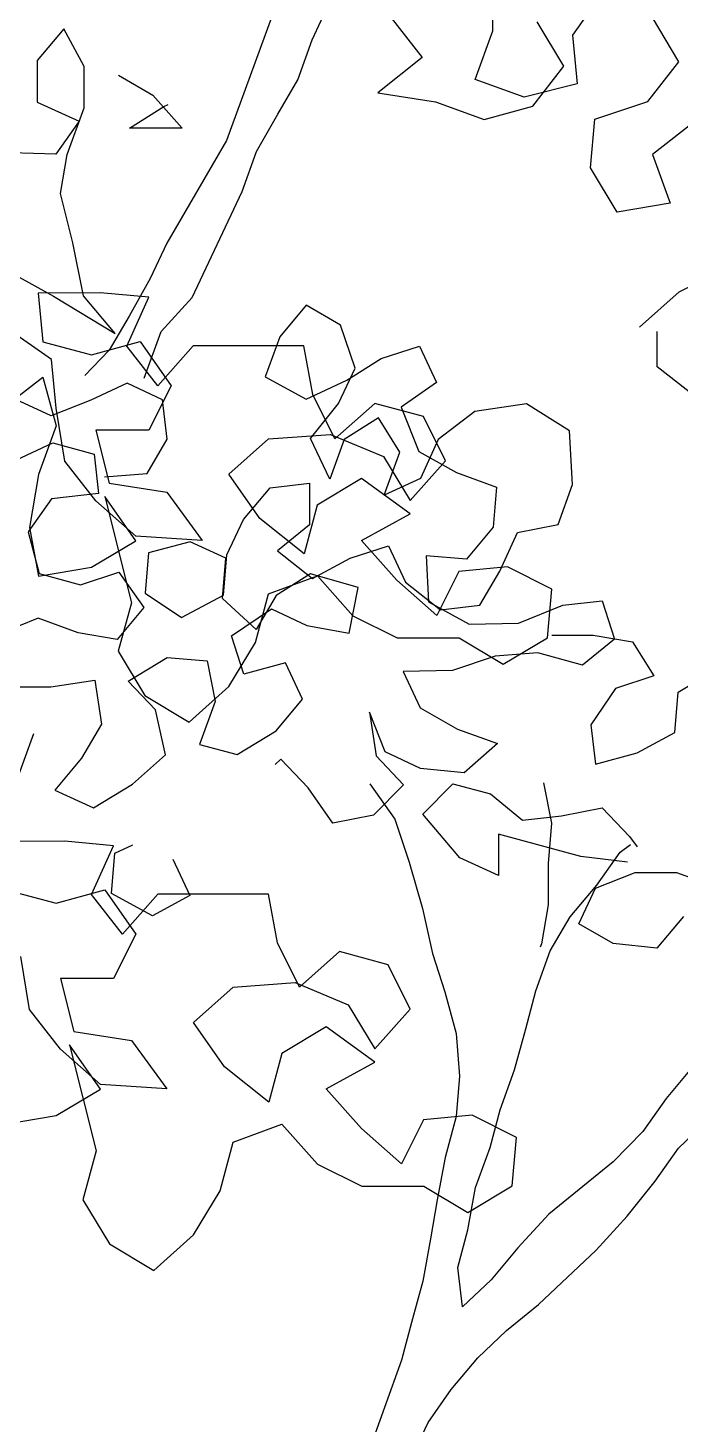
# Model space of a CAD drawing. Header units: millimetres. Extents: x 2622 to 2811, y 687 to 801.
# Drawn here: x 2711.2798 to 2711.4569, y 773.0512 to 773.4305 of the extents above; entities that cross this region are included whole.
import ezdxf

# ---------------------------------------------------------------- set-up
doc = ezdxf.new("R2010")
doc.units = ezdxf.units.MM
doc.layers.add('CHIOMA', color=94, linetype='Continuous')
doc.layers.add('tronco', color=36, linetype='Continuous')

msp = doc.modelspace()

# ---------------------------------------------------------------- linework, layer by layer
at = {"layer": 'CHIOMA'}
for p, q in [((2711.40614, 773.42972), (2711.40612, 773.44535)), ((2711.43618, 773.44057), (2711.42777, 773.42854)), ((2711.28959, 773.43026), (2711.28236, 773.42163)), ((2711.2951, 773.42008), (2711.28959, 773.43026)), ((2711.37849, 773.4333), (2711.38691, 773.42249)), ((2711.42538, 773.42012), (2711.41816, 773.43214)), ((2711.45663, 773.42135), (2711.44941, 773.43337)), ((2711.40134, 773.4165), (2711.40614, 773.42972)), ((2711.42777, 773.42854), (2711.42899, 773.41532)), ((2711.38691, 773.42249), (2711.3749, 773.41287)), ((2711.28236, 773.42163), (2711.28237, 773.41037)), ((2711.29511, 773.40882), (2711.2951, 773.42008)), ((2711.41697, 773.4093), (2711.42538, 773.42012)), ((2711.44823, 773.41053), (2711.45663, 773.42135)), ((2711.30447, 773.4177), (2711.31375, 773.41228)), ((2711.41457, 773.4117), (2711.40134, 773.4165)), ((2711.42899, 773.41532), (2711.41457, 773.4117)), ((2711.31375, 773.41228), (2711.32173, 773.40325)), ((2711.3749, 773.41287), (2711.39053, 773.41048)), ((2711.28237, 773.41037), (2711.29379, 773.40521)), ((2711.29051, 773.39617), (2711.29511, 773.40882)), ((2711.30743, 773.40332), (2711.31671, 773.40916)), ((2711.31671, 773.40916), (2711.31794, 773.40974)), ((2711.39053, 773.41048), (2711.40376, 773.40568)), ((2711.40376, 773.40568), (2711.41697, 773.4093)), ((2711.43381, 773.40571), (2711.44823, 773.41053)), ((2711.29379, 773.40521), (2711.28747, 773.39625)), ((2711.32173, 773.40325), (2711.30743, 773.40332)), ((2711.43262, 773.39248), (2711.43381, 773.40571)), ((2711.46025, 773.40453), (2711.44944, 773.39611)), ((2711.28747, 773.39625), (2711.27531, 773.39657)), ((2711.28871, 773.38557), (2711.29051, 773.39617)), ((2711.44944, 773.39611), (2711.45426, 773.38289)), ((2711.43984, 773.38047), (2711.43262, 773.39248)), ((2711.45426, 773.38289), (2711.43984, 773.38047)), ((2711.45669, 773.35885), (2711.4687, 773.36487)), ((2711.29947, 773.35852), (2711.28264, 773.3585)), ((2711.28264, 773.3585), (2711.28385, 773.34528)), ((2711.31269, 773.35733), (2711.29947, 773.35852)), ((2711.44588, 773.34922), (2711.45669, 773.35885)), ((2711.30669, 773.3441), (2711.31269, 773.35733)), ((2711.35544, 773.35521), (2711.34822, 773.34658)), ((2711.36473, 773.34979), (2711.35544, 773.35521)), ((2711.3073, 773.35222), (2711.30188, 773.34294)), ((2711.28626, 773.34047), (2711.27423, 773.34888)), ((2711.31142, 773.33538), (2711.31601, 773.34804)), ((2711.34822, 773.34658), (2711.34428, 773.33573)), ((2711.36868, 773.33813), (2711.36473, 773.34979)), ((2711.4507, 773.33841), (2711.45069, 773.34803)), ((2711.28385, 773.34528), (2711.29708, 773.34169)), ((2711.30188, 773.34294), (2711.29532, 773.33611)), ((2711.29708, 773.34169), (2711.3103, 773.3453)), ((2711.31512, 773.33329), (2711.30669, 773.3441)), ((2711.3103, 773.3453), (2711.31872, 773.33329)), ((2711.32472, 773.34412), (2711.31512, 773.33329)), ((2711.35477, 773.34414), (2711.32472, 773.34412)), ((2711.35719, 773.33092), (2711.35477, 773.34414)), ((2711.37574, 773.34068), (2711.38617, 773.34406)), ((2711.38617, 773.34406), (2711.39078, 773.3342)), ((2711.28748, 773.32725), (2711.28626, 773.34047)), ((2711.36646, 773.33484), (2711.37574, 773.34068)), ((2711.27305, 773.32724), (2711.28386, 773.33566)), ((2711.28386, 773.33566), (2711.28748, 773.32245)), ((2711.34428, 773.33573), (2711.35538, 773.32966)), ((2711.36417, 773.32852), (2711.36868, 773.33813)), ((2711.46152, 773.33001), (2711.4507, 773.33841)), ((2711.30682, 773.33398), (2711.29696, 773.32938)), ((2711.31643, 773.32947), (2711.30682, 773.33398)), ((2711.31872, 773.33329), (2711.31272, 773.32127)), ((2711.35538, 773.32966), (2711.36646, 773.33484)), ((2711.39078, 773.3342), (2711.38117, 773.32746)), ((2711.2862, 773.3251), (2711.27659, 773.32961)), ((2711.29696, 773.32938), (2711.2862, 773.3251)), ((2711.31767, 773.31879), (2711.31643, 773.32947)), ((2711.35661, 773.31898), (2711.36417, 773.32852)), ((2711.36321, 773.31891), (2711.35719, 773.33092)), ((2711.37402, 773.32853), (2711.36321, 773.31891)), ((2711.38725, 773.32494), (2711.37402, 773.32853)), ((2711.38117, 773.32746), (2711.38603, 773.31547)), ((2711.41527, 773.32838), (2711.40122, 773.32632)), ((2711.42694, 773.32108), (2711.41527, 773.32838)), ((2711.28989, 773.31283), (2711.28748, 773.32725)), ((2711.37501, 773.32458), (2711.36573, 773.31874)), ((2711.38085, 773.3153), (2711.37501, 773.32458)), ((2711.39327, 773.31293), (2711.38725, 773.32494)), ((2711.40122, 773.32632), (2711.39128, 773.31867)), ((2711.28748, 773.32245), (2711.28268, 773.30922)), ((2711.31272, 773.32127), (2711.2983, 773.32125)), ((2711.2983, 773.32125), (2711.30192, 773.30683)), ((2711.34518, 773.31889), (2711.36201, 773.32011)), ((2711.36201, 773.32011), (2711.37644, 773.31411)), ((2711.42777, 773.30646), (2711.42694, 773.32108)), ((2711.27676, 773.31318), (2711.28662, 773.31779)), ((2711.28662, 773.31779), (2711.29779, 773.31475)), ((2711.31226, 773.30951), (2711.31767, 773.31879)), ((2711.33437, 773.30927), (2711.34518, 773.31889)), ((2711.3618, 773.30789), (2711.35661, 773.31898)), ((2711.36573, 773.31874), (2711.3618, 773.30789)), ((2711.39128, 773.31867), (2711.38644, 773.30815)), ((2711.29832, 773.30202), (2711.28989, 773.31283)), ((2711.29779, 773.31475), (2711.29903, 773.30407)), ((2711.37644, 773.31411), (2711.38366, 773.3021)), ((2711.37659, 773.30355), (2711.38085, 773.3153)), ((2711.38366, 773.3021), (2711.39327, 773.31293)), ((2711.38603, 773.31547), (2711.39622, 773.30972)), ((2711.28268, 773.30922), (2711.28029, 773.29479)), ((2711.30067, 773.30859), (2711.31226, 773.30951)), ((2711.3428, 773.29725), (2711.33437, 773.30927)), ((2711.39622, 773.30972), (2711.40707, 773.30579)), ((2711.30192, 773.30683), (2711.31755, 773.30444)), ((2711.33839, 773.29695), (2711.34561, 773.30558)), ((2711.34561, 773.30558), (2711.35629, 773.30682)), ((2711.35629, 773.30682), (2711.3563, 773.29557)), ((2711.37043, 773.3081), (2711.35842, 773.30087)), ((2711.38366, 773.29849), (2711.37043, 773.3081)), ((2711.38644, 773.30815), (2711.37659, 773.30355)), ((2711.40707, 773.30579), (2711.40617, 773.29486)), ((2711.42383, 773.29561), (2711.42777, 773.30646)), ((2711.28622, 773.30259), (2711.2799, 773.29363)), ((2711.29903, 773.30407), (2711.28622, 773.30259)), ((2711.30914, 773.29241), (2711.29832, 773.30202)), ((2711.30072, 773.30323), (2711.30796, 773.27438)), ((2711.30915, 773.29121), (2711.30072, 773.30323)), ((2711.31755, 773.30444), (2711.32718, 773.29123)), ((2711.35842, 773.30087), (2711.35483, 773.28765)), ((2711.35483, 773.28765), (2711.3428, 773.29725)), ((2711.37045, 773.29127), (2711.38366, 773.29849)), ((2711.2799, 773.29363), (2711.28294, 773.28229)), ((2711.28029, 773.29479), (2711.28271, 773.28157)), ((2711.33388, 773.28734), (2711.33839, 773.29695)), ((2711.3563, 773.29557), (2711.3476, 773.2885)), ((2711.40617, 773.29486), (2711.39894, 773.28623)), ((2711.40798, 773.28295), (2711.41282, 773.29347)), ((2711.41282, 773.29347), (2711.42383, 773.29561)), ((2711.29713, 773.28399), (2711.30915, 773.29121)), ((2711.32718, 773.29123), (2711.30914, 773.29241)), ((2711.32393, 773.29095), (2711.3126, 773.2879)), ((2711.33355, 773.28643), (2711.32393, 773.29095)), ((2711.36731, 773.28645), (2711.37775, 773.28983)), ((2711.38007, 773.28046), (2711.37045, 773.29127)), ((2711.37775, 773.28983), (2711.38235, 773.27997)), ((2711.3126, 773.2879), (2711.3117, 773.27697)), ((2711.33265, 773.27551), (2711.33355, 773.28643)), ((2711.33298, 773.27641), (2711.33388, 773.28734)), ((2711.3476, 773.2885), (2711.35713, 773.28094)), ((2711.35713, 773.28094), (2711.36731, 773.28645)), ((2711.38802, 773.28712), (2711.3886, 773.27464)), ((2711.39894, 773.28623), (2711.38802, 773.28712)), ((2711.28271, 773.28157), (2711.29713, 773.28399)), ((2711.28294, 773.28229), (2711.29412, 773.27926)), ((2711.29412, 773.27926), (2711.30455, 773.28264)), ((2711.30455, 773.28264), (2711.31129, 773.27303)), ((2711.35655, 773.28218), (2711.34727, 773.27634)), ((2711.36954, 773.27849), (2711.35655, 773.28218)), ((2711.3969, 773.28288), (2711.3909, 773.27085)), ((2711.41012, 773.28409), (2711.3969, 773.28288)), ((2711.40257, 773.27366), (2711.40798, 773.28295)), ((2711.42215, 773.27809), (2711.41012, 773.28409)), ((2711.34522, 773.27682), (2711.35844, 773.28164)), ((2711.35844, 773.28164), (2711.36806, 773.27083)), ((2711.36708, 773.26608), (2711.36954, 773.27849)), ((2711.3909, 773.27085), (2711.38007, 773.28046)), ((2711.38235, 773.27997), (2711.39189, 773.27242)), ((2711.30796, 773.27438), (2711.30437, 773.26116)), ((2711.3117, 773.27697), (2711.32156, 773.27032)), ((2711.32156, 773.27032), (2711.33298, 773.27641)), ((2711.34186, 773.26705), (2711.33265, 773.27551)), ((2711.34163, 773.2636), (2711.34522, 773.27682)), ((2711.34727, 773.27634), (2711.34186, 773.26705)), ((2711.3886, 773.27464), (2711.39969, 773.26856)), ((2711.42096, 773.26487), (2711.42215, 773.27809)), ((2711.42508, 773.27367), (2711.43576, 773.27491)), ((2711.43576, 773.27491), (2711.43913, 773.26448)), ((2711.31129, 773.27303), (2711.30407, 773.2644)), ((2711.33512, 773.2654), (2711.34596, 773.27272)), ((2711.34596, 773.27272), (2711.35558, 773.26821)), ((2711.36806, 773.27083), (2711.38009, 773.26483)), ((2711.39189, 773.27242), (2711.40257, 773.27366)), ((2711.41309, 773.26882), (2711.42508, 773.27367)), ((2711.28262, 773.27013), (2711.27186, 773.26586)), ((2711.29347, 773.2662), (2711.28262, 773.27013)), ((2711.35558, 773.26821), (2711.36708, 773.26608)), ((2711.39969, 773.26856), (2711.41309, 773.26882)), ((2711.30407, 773.2644), (2711.29347, 773.2662)), ((2711.33442, 773.25157), (2711.34163, 773.2636)), ((2711.3385, 773.25497), (2711.33512, 773.2654)), ((2711.38009, 773.26483), (2711.39692, 773.26485)), ((2711.39692, 773.26485), (2711.40894, 773.25765)), ((2711.40894, 773.25765), (2711.42096, 773.26487)), ((2711.42213, 773.26554), (2711.43338, 773.26555)), ((2711.43913, 773.26448), (2711.43043, 773.25741)), ((2711.43338, 773.26555), (2711.44398, 773.26374)), ((2711.44398, 773.26374), (2711.44982, 773.25446)), ((2711.30437, 773.26116), (2711.31159, 773.24914)), ((2711.30711, 773.25306), (2711.31763, 773.25948)), ((2711.31763, 773.25948), (2711.32855, 773.25858)), ((2711.40677, 773.25986), (2711.3951, 773.25591)), ((2711.41835, 773.26077), (2711.40677, 773.25986)), ((2711.43043, 773.25741), (2711.41835, 773.26077)), ((2711.32855, 773.25858), (2711.3307, 773.24757)), ((2711.34983, 773.25802), (2711.3385, 773.25497)), ((2711.35444, 773.24816), (2711.34983, 773.25802)), ((2711.3951, 773.25591), (2711.38171, 773.25565)), ((2711.38171, 773.25565), (2711.38632, 773.2458)), ((2711.45639, 773.25003), (2711.46691, 773.25645)), ((2711.28608, 773.25149), (2711.298, 773.2533)), ((2711.298, 773.2533), (2711.29981, 773.24139)), ((2711.31451, 773.24526), (2711.30711, 773.25306)), ((2711.32361, 773.24194), (2711.33442, 773.25157)), ((2711.44982, 773.25446), (2711.43939, 773.25109)), ((2711.27483, 773.25148), (2711.28608, 773.25149)), ((2711.31159, 773.24914), (2711.32361, 773.24194)), ((2711.34722, 773.23953), (2711.35444, 773.24816)), ((2711.43939, 773.25109), (2711.43274, 773.24123)), ((2711.4555, 773.2391), (2711.45639, 773.25003)), ((2711.31723, 773.23302), (2711.31451, 773.24526)), ((2711.3307, 773.24757), (2711.32643, 773.23582)), ((2711.3726, 773.24464), (2711.37441, 773.23273)), ((2711.37688, 773.23388), (2711.3726, 773.24464)), ((2711.38632, 773.2458), (2711.39651, 773.24005)), ((2711.29981, 773.24139), (2711.29439, 773.2321)), ((2711.43274, 773.24123), (2711.43398, 773.23055)), ((2711.3367, 773.23312), (2711.34722, 773.23953)), ((2711.39651, 773.24005), (2711.40736, 773.23612)), ((2711.44531, 773.23359), (2711.4555, 773.2391)), ((2711.3082, 773.22505), (2711.31723, 773.23302)), ((2711.32643, 773.23582), (2711.3367, 773.23312)), ((2711.37441, 773.23273), (2711.38181, 773.22493)), ((2711.38649, 773.22937), (2711.37688, 773.23388)), ((2711.40736, 773.23612), (2711.39832, 773.22814)), ((2711.43398, 773.23055), (2711.44531, 773.23359)), ((2711.29439, 773.2321), (2711.28717, 773.22347)), ((2711.34853, 773.23189), (2711.34697, 773.23041)), ((2711.35593, 773.22409), (2711.34853, 773.23189)), ((2711.39832, 773.22814), (2711.38649, 773.22937)), ((2711.29769, 773.21863), (2711.3082, 773.22505)), ((2711.37269, 773.22517), (2711.37944, 773.21556)), ((2711.38707, 773.21688), (2711.3952, 773.22518)), ((2711.3952, 773.22518), (2711.40547, 773.22248)), ((2711.41985, 773.22544), (2711.42199, 773.21444)), ((2711.28717, 773.22347), (2711.29769, 773.21863)), ((2711.36268, 773.21448), (2711.35593, 773.22409)), ((2711.38181, 773.22493), (2711.37368, 773.21663)), ((2711.40547, 773.22248), (2711.41411, 773.21525)), ((2711.42478, 773.21649), (2711.43579, 773.21864)), ((2711.43579, 773.21864), (2711.44319, 773.21084)), ((2711.37368, 773.21663), (2711.36268, 773.21448)), ((2711.37944, 773.21556), (2711.38339, 773.2039)), ((2711.39711, 773.20506), (2711.38707, 773.21688)), ((2711.41411, 773.21525), (2711.42478, 773.21649)), ((2711.42199, 773.21444), (2711.4211, 773.20351)), ((2711.40762, 773.21147), (2711.40762, 773.20022)), ((2711.42997, 773.2054), (2711.40762, 773.21147)), ((2711.44319, 773.21084), (2711.44525, 773.20804)), ((2711.28987, 773.20955), (2711.27304, 773.20954)), ((2711.30309, 773.20836), (2711.28987, 773.20955)), ((2711.29709, 773.19514), (2711.30309, 773.20836)), ((2711.30255, 773.19538), (2711.30345, 773.20631)), ((2711.30345, 773.20631), (2711.30837, 773.20862)), ((2711.43433, 773.19768), (2711.44065, 773.20664)), ((2711.44065, 773.20664), (2711.44344, 773.2087)), ((2711.31922, 773.20468), (2711.32383, 773.19482)), ((2711.40762, 773.20022), (2711.39711, 773.20506)), ((2711.4211, 773.20351), (2711.4211, 773.19225)), ((2711.4427, 773.20385), (2711.42997, 773.2054)), ((2711.434, 773.19678), (2711.44476, 773.20106)), ((2711.44476, 773.20106), (2711.45601, 773.20107)), ((2711.45601, 773.20107), (2711.46053, 773.19943)), ((2711.27425, 773.19632), (2711.28748, 773.19272)), ((2711.28748, 773.19272), (2711.3007, 773.19634)), ((2711.30552, 773.18433), (2711.29709, 773.19514)), ((2711.3007, 773.19634), (2711.30912, 773.18433)), ((2711.31364, 773.18931), (2711.30255, 773.19538)), ((2711.31512, 773.19515), (2711.30552, 773.18433)), ((2711.32383, 773.19482), (2711.31364, 773.18931)), ((2711.34517, 773.19518), (2711.31512, 773.19515)), ((2711.34759, 773.18196), (2711.34517, 773.19518)), ((2711.4271, 773.18905), (2711.43433, 773.19768)), ((2711.42949, 773.18717), (2711.434, 773.19678)), ((2711.43877, 773.18175), (2711.42949, 773.18717)), ((2711.45783, 773.18916), (2711.4506, 773.18052)), ((2711.30912, 773.18433), (2711.30312, 773.1723)), ((2711.35361, 773.16995), (2711.34759, 773.18196)), ((2711.36442, 773.17957), (2711.35361, 773.16995)), ((2711.37765, 773.17598), (2711.36442, 773.17957)), ((2711.4506, 773.18052), (2711.43877, 773.18175)), ((2711.28029, 773.16387), (2711.27788, 773.17829)), ((2711.38367, 773.16396), (2711.37765, 773.17598)), ((2711.30312, 773.1723), (2711.2887, 773.17229)), ((2711.2887, 773.17229), (2711.29232, 773.15787)), ((2711.32477, 773.1603), (2711.33558, 773.16993)), ((2711.33558, 773.16993), (2711.35241, 773.17115)), ((2711.35241, 773.17115), (2711.36684, 773.16515)), ((2711.36684, 773.16515), (2711.37406, 773.15314)), ((2711.28872, 773.15306), (2711.28029, 773.16387)), ((2711.37406, 773.15314), (2711.38367, 773.16396)), ((2711.29232, 773.15787), (2711.30795, 773.15548)), ((2711.3332, 773.14829), (2711.32477, 773.1603)), ((2711.36083, 773.15913), (2711.34882, 773.15191)), ((2711.37406, 773.14953), (2711.36083, 773.15913)), ((2711.29955, 773.14345), (2711.28872, 773.15306)), ((2711.29112, 773.15426), (2711.29836, 773.12542)), ((2711.29955, 773.14225), (2711.29112, 773.15426)), ((2711.30795, 773.15548), (2711.31758, 773.14227)), ((2711.34882, 773.15191), (2711.34523, 773.13869)), ((2711.36085, 773.14231), (2711.37406, 773.14953)), ((2711.34523, 773.13869), (2711.3332, 773.14829)), ((2711.28753, 773.13503), (2711.29955, 773.14225)), ((2711.31758, 773.14227), (2711.29955, 773.14345)), ((2711.37047, 773.1315), (2711.36085, 773.14231)), ((2711.27311, 773.13261), (2711.28753, 773.13503)), ((2711.40052, 773.13513), (2711.3873, 773.13392)), ((2711.41255, 773.12913), (2711.40052, 773.13513)), ((2711.33562, 773.12786), (2711.34884, 773.13268)), ((2711.34884, 773.13268), (2711.35846, 773.12187)), ((2711.3813, 773.12189), (2711.37047, 773.1315)), ((2711.3873, 773.13392), (2711.3813, 773.12189)), ((2711.33203, 773.11463), (2711.33562, 773.12786)), ((2711.41136, 773.11591), (2711.41255, 773.12913)), ((2711.29836, 773.12542), (2711.29477, 773.11219)), ((2711.35846, 773.12187), (2711.37049, 773.11587)), ((2711.37049, 773.11587), (2711.38732, 773.11589)), ((2711.38732, 773.11589), (2711.39934, 773.10868)), ((2711.39934, 773.10868), (2711.41136, 773.11591)), ((2711.29477, 773.11219), (2711.30199, 773.10018)), ((2711.32482, 773.10261), (2711.33203, 773.11463)), ((2711.30199, 773.10018), (2711.31402, 773.09298)), ((2711.31402, 773.09298), (2711.32482, 773.10261))]:
    msp.add_line(p, q, dxfattribs=at)
at = {"layer": 'tronco'}
for p, q in [((2711.34988, 773.44418), (2711.33381, 773.39989)), ((2711.35704, 773.42726), (2711.36188, 773.43778)), ((2711.3531, 773.41642), (2711.35704, 773.42726)), ((2711.34769, 773.40713), (2711.3531, 773.41642)), ((2711.34194, 773.39694), (2711.34769, 773.40713)), ((2711.33381, 773.39989), (2711.31756, 773.37203)), ((2711.33801, 773.38609), (2711.34194, 773.39694)), ((2711.29201, 773.3721), (2711.28871, 773.38557)), ((2711.32447, 773.35725), (2711.33801, 773.38609)), ((2711.26547, 773.36945), (2711.28676, 773.35763)), ((2711.29497, 773.35772), (2711.29201, 773.3721)), ((2711.31756, 773.37203), (2711.31304, 773.36241)), ((2711.31304, 773.36241), (2711.3073, 773.35222)), ((2711.28676, 773.35763), (2711.30352, 773.34746)), ((2711.30352, 773.34746), (2711.29497, 773.35772)), ((2711.31601, 773.34804), (2711.32447, 773.35725)), ((2711.27624, 773.22437), (2711.28149, 773.23883)), ((2711.38339, 773.2039), (2711.38701, 773.19133)), ((2711.38701, 773.19133), (2711.38973, 773.17909)), ((2711.4211, 773.19225), (2711.4193, 773.18166)), ((2711.42169, 773.17977), (2711.4271, 773.18905)), ((2711.41775, 773.16892), (2711.42169, 773.17977)), ((2711.4193, 773.18166), (2711.41897, 773.18075)), ((2711.38973, 773.17909), (2711.3931, 773.16866)), ((2711.3931, 773.16866), (2711.39615, 773.15732)), ((2711.41504, 773.15865), (2711.41775, 773.16892)), ((2711.39615, 773.15732), (2711.39706, 773.14574)), ((2711.41201, 773.14747), (2711.41504, 773.15865)), ((2711.39706, 773.14574), (2711.39616, 773.13481)), ((2711.40807, 773.13663), (2711.41201, 773.14747)), ((2711.4604, 773.14833), (2711.45318, 773.13969)), ((2711.45318, 773.13969), (2711.44686, 773.13074)), ((2711.39616, 773.13481), (2711.39313, 773.12364)), ((2711.40537, 773.12636), (2711.40807, 773.13663)), ((2711.44686, 773.13074), (2711.43873, 773.12243)), ((2711.45647, 773.12622), (2711.46427, 773.13362)), ((2711.39313, 773.12364), (2711.391, 773.11213)), ((2711.40143, 773.11551), (2711.40537, 773.12636)), ((2711.45015, 773.11726), (2711.45647, 773.12622)), ((2711.43873, 773.12243), (2711.42132, 773.10829)), ((2711.3993, 773.10401), (2711.40143, 773.11551)), ((2711.4426, 773.10773), (2711.45015, 773.11726)), ((2711.391, 773.11213), (2711.3892, 773.10153)), ((2711.42132, 773.10829), (2711.41286, 773.09908)), ((2711.43414, 773.09852), (2711.4426, 773.10773)), ((2711.3966, 773.09373), (2711.3993, 773.10401)), ((2711.3892, 773.10153), (2711.38707, 773.09003)), ((2711.41286, 773.09908), (2711.40564, 773.09045)), ((2711.41854, 773.08372), (2711.43414, 773.09852)), ((2711.39784, 773.08305), (2711.3966, 773.09373)), ((2711.38707, 773.09003), (2711.38404, 773.07886)), ((2711.40564, 773.09045), (2711.39784, 773.08305)), ((2711.40984, 773.07665), (2711.41854, 773.08372)), ((2711.38404, 773.07886), (2711.38133, 773.06859)), ((2711.40204, 773.06926), (2711.40984, 773.07665)), ((2711.38133, 773.06859), (2711.36887, 773.03424)), ((2711.39481, 773.06062), (2711.40204, 773.06926)), ((2711.38849, 773.05167), (2711.39481, 773.06062)), ((2711.38398, 773.04205), (2711.38849, 773.05167))]:
    msp.add_line(p, q, dxfattribs=at)

doc.saveas('drawing.dxf')
